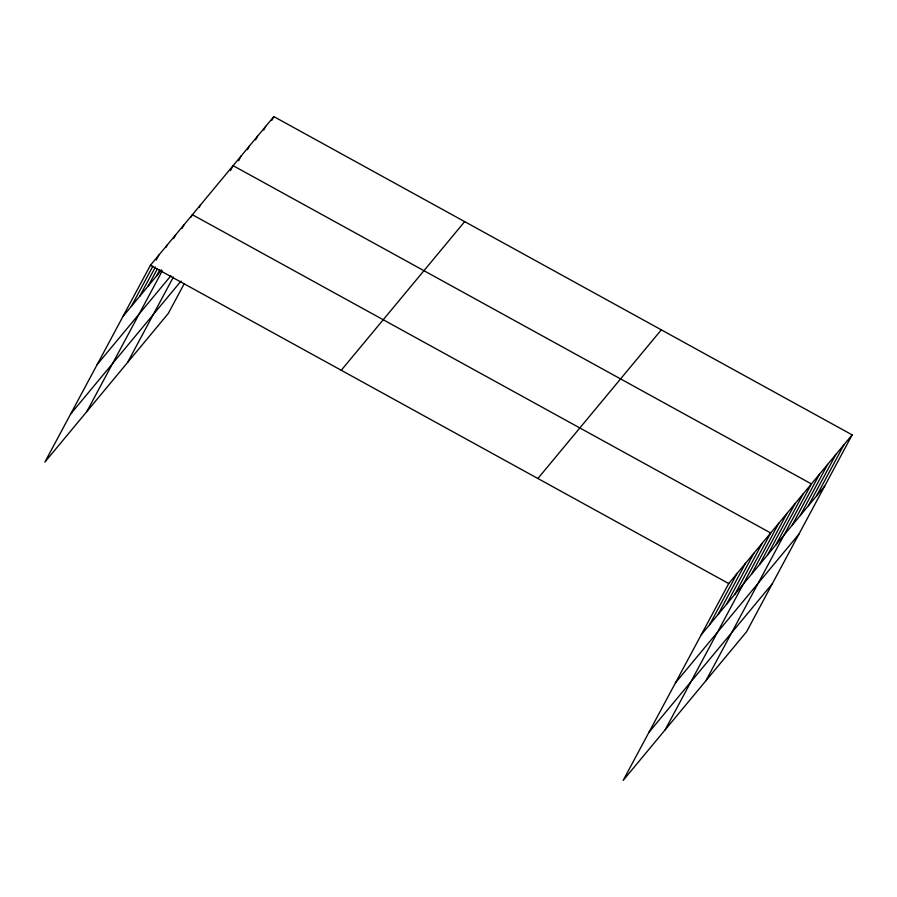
<?xml version="1.0" encoding="UTF-8"?>
<svg xmlns="http://www.w3.org/2000/svg" width="897" height="897" viewBox="0 0 897 897"><rect width="100%" height="100%" fill="white"/><g stroke="black" fill="none" stroke-linecap="round" stroke-linejoin="round"><path stroke-width="1.35" d="M852.15 434.877L728.723 583.532L623.168 780.401L746.584 631.746L852.15 434.877L273.832 116.599L150.416 265.254L44.85 462.123L168.277 313.468L184.132 283.889M131.343 306.37L152.916 266.117M156.19 260.029L158.803 255.14M139.73 296.257L155.428 266.992M165.889 247.471L167.201 245.038M148.128 286.154L157.278 269.078M173.626 238.591L175.588 234.924M156.515 276.041L159.789 269.941M182.024 228.477L183.986 224.822M86.818 411.588L162.267 270.86M191.072 217.152L192.373 214.708L770.691 532.986L665.126 729.855M199.212 207.342L200.524 204.897M127.542 362.523L173.39 277.016M230.495 170.531L233.108 165.653L811.415 483.932L705.861 680.801M238.636 160.72L241.248 155.843M247.437 149.687L249.4 146.032M255.578 139.876L257.54 136.221M263.729 130.065L265.691 126.41M271.869 120.254L273.832 116.599M709.65 624.637L737.121 573.418M718.048 614.535L745.508 563.316M726.435 604.421L753.906 553.202M734.834 594.319L762.293 543.1M751.372 574.394L778.831 523.175M759.512 564.583L786.983 513.364M767.664 554.772L795.123 503.553M775.804 544.961L803.275 493.742M792.096 525.339L819.566 474.121M800.247 515.528L827.707 464.31M808.399 505.717L835.858 454.499M816.539 495.906L843.999 444.688M122.945 316.473L161.55 269.975M97.179 364.541L170.912 275.738M70.616 414.066L181.015 281.109M341.252 370.282L464.68 221.626M537.886 478.493L661.302 329.849M701.263 634.751L824.691 486.096M675.486 682.819L798.913 534.163M648.935 732.333L772.362 583.678M150.416 265.254L728.723 583.532"/></g></svg>
